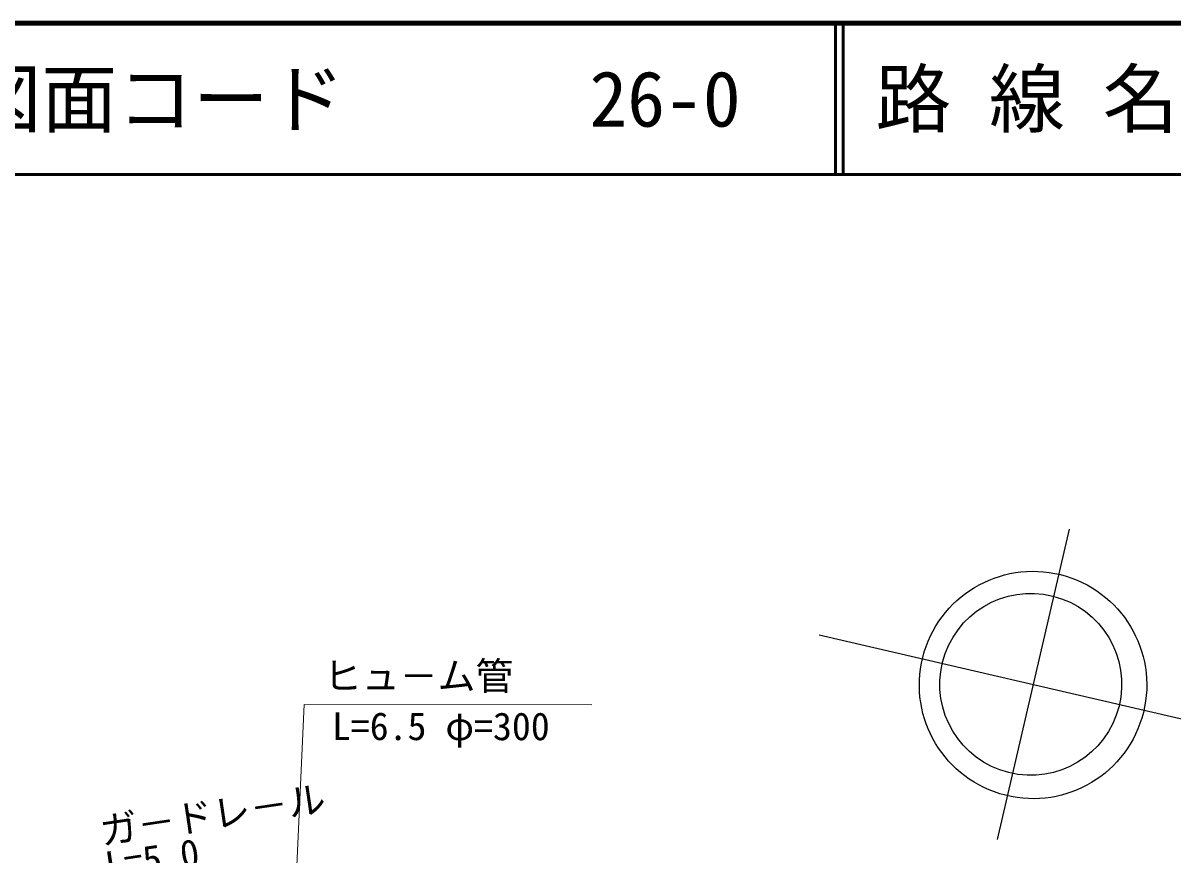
# Model space of a CAD drawing. Units: millimetres, scale not verified. Extents: x 40000 to 680000, y 20000 to 380000.
# Drawn here: x 124165 to 200008, y 325135 to 380000 of the extents above; entities that cross this region are included whole.
import ezdxf
from ezdxf.enums import TextEntityAlignment as Align

# ---------------------------------------------------------------- set-up
doc = ezdxf.new("R2010")
doc.units = ezdxf.units.MM
doc.header["$LTSCALE"] = 1000
for name, color, linetype, lineweight in [('M-BMK-SRVR', 3, 'Continuous', 25), ('M-STR-HTXT', 7, 'Continuous', 13), ('M-TTL', 2, 'Continuous', 140), ('M-TTL-LINE', 7, 'Continuous', 50)]:
    doc.layers.add(name, color=color, linetype=linetype, lineweight=lineweight)
doc.layers.add('M-TTL-TXT', color=7, linetype='Continuous')
doc.styles.add('ＭＳ ゴシック', font='')
doc.styles.get('ＭＳ ゴシック').set_extended_font_data('MS Gothic')

msp = doc.modelspace()

# ---------------------------------------------------------------- linework, layer by layer
at = {"layer": 'M-BMK-SRVR'}
for p, q in [((193159, 346613), (188419, 326161)), ((176668, 339660), (208835, 332206))]:
    msp.add_line(p, q, dxfattribs=at)
for centre, major_axis in [((190779, 336346), (-1812, -7276)), ((190628, 336391), (-1450, -5820))]:
    msp.add_ellipse(centre, major_axis=major_axis, ratio=0.999991, dxfattribs=at)
at = {"layer": 'M-STR-HTXT'}
for p, q in [((140974, 297044), (142719, 335058)), ((142719, 335058), (161673, 335043))]:
    msp.add_line(p, q, dxfattribs=at)
at = {"layer": 'M-TTL'}
msp.add_line((680000, 380000), (40000, 380000), dxfattribs=at)
at = {"layer": 'M-TTL-LINE'}
for p, q in [((177750, 380000), (177750, 370000)), ((178250, 380000), (178250, 370000)), ((40000, 370000), (680000, 370000))]:
    msp.add_line(p, q, dxfattribs=at)

# ---------------------------------------------------------------- texts
at = {"layer": 'M-STR-HTXT', "style": 'ＭＳ ゴシック'}
for s, rotation, p in [('ヒュ－ム管', 359.953, (144004, 335486)), ('L=6.5 φ=300', 359.953, (144537, 332166)), ('ガ－ドレ－ル', 8.453, (129464, 325246)), ('L=5.0', 8.453, (129815, 322966))]:
    msp.add_text(s, height=1833, rotation=rotation, dxfattribs=at).set_placement(p, align=Align.BOTTOM_LEFT)
at = {"layer": 'M-TTL-TXT', "style": 'ＭＳ ゴシック'}
for s, p in [('図面コード', (120380, 375000)), ('路 線 名', (180380, 375000)), ('26-0', (161521, 375000))]:
    msp.add_text(s, height=3666, dxfattribs=at).set_placement(p, align=Align.MIDDLE_LEFT)

doc.saveas('drawing.dxf')
